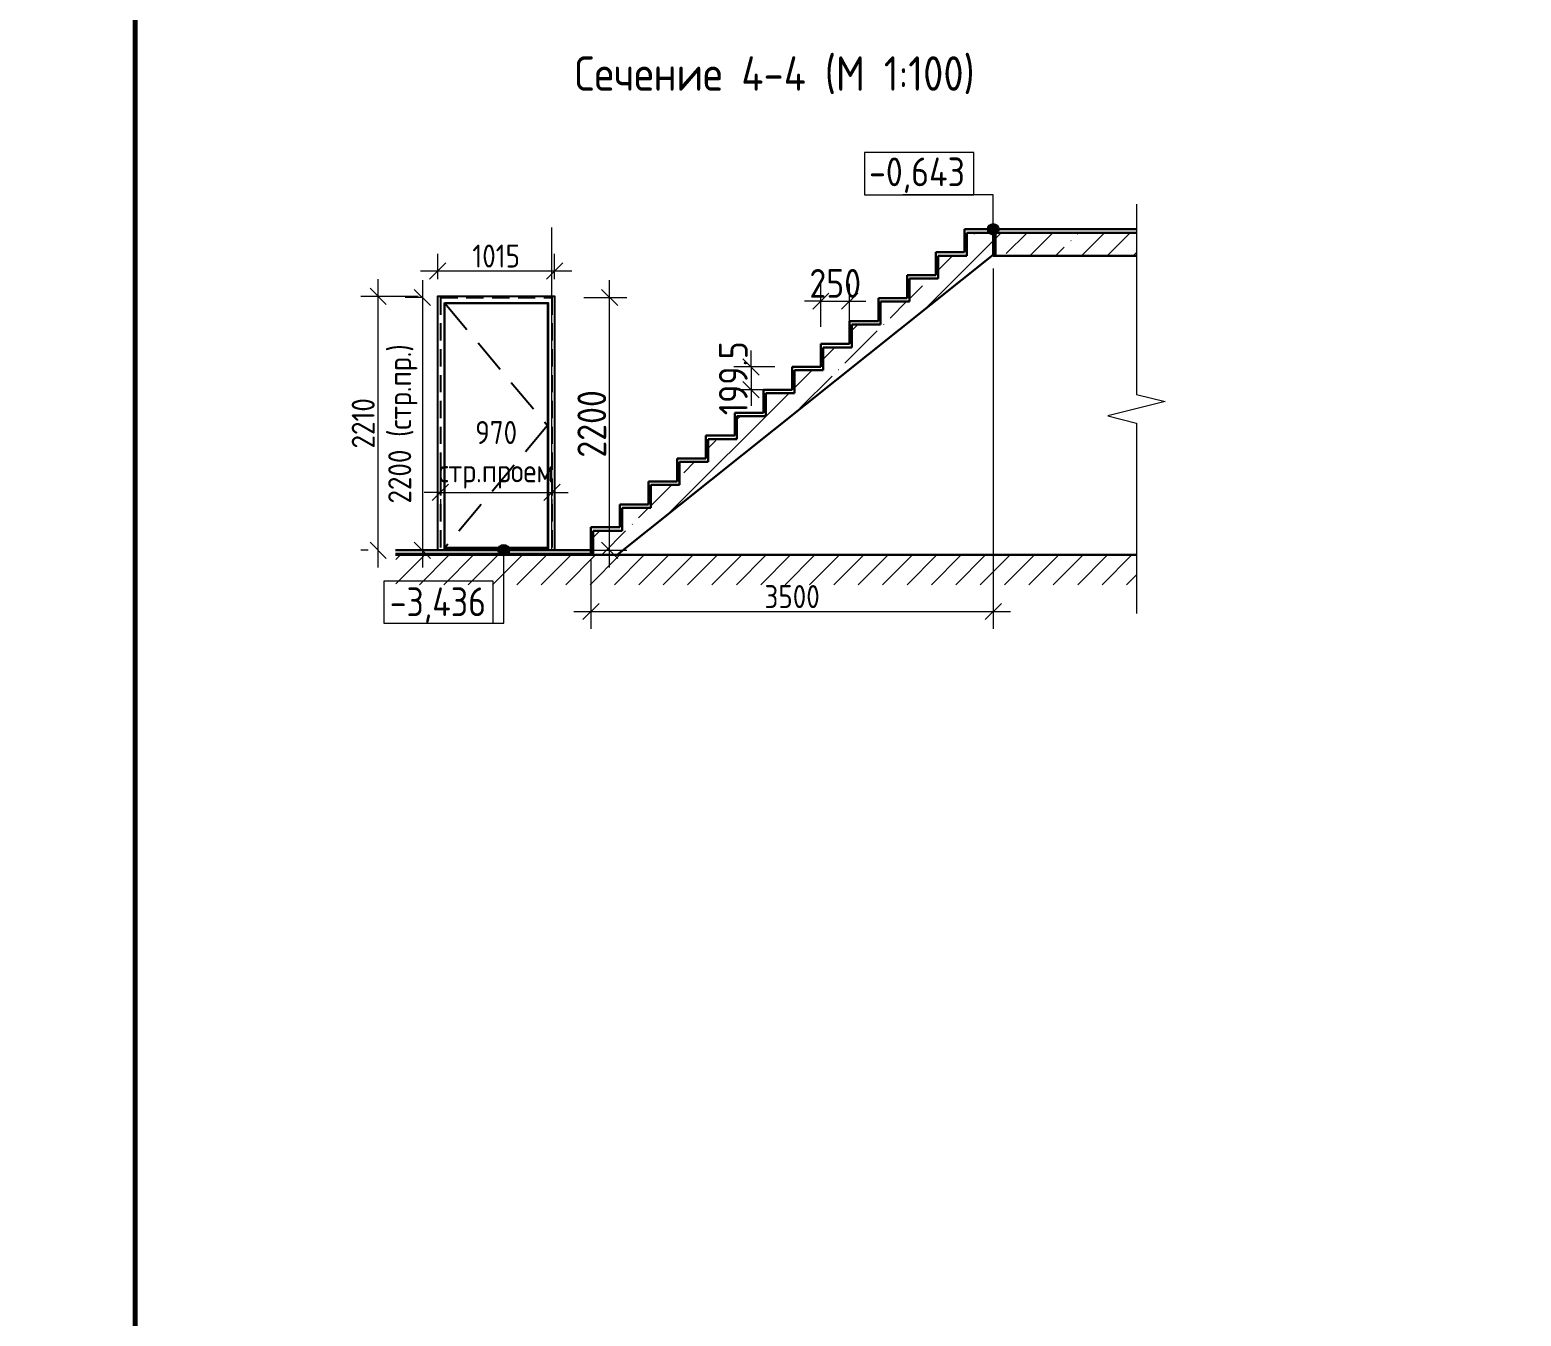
# Model space of a CAD drawing. Header units: millimetres. Extents: x 504091 to 2165846, y 135022 to 442887.
# Drawn here: x 1431075 to 1444051, y 256574 to 267770 of the extents above; entities that cross this region are included whole.
import ezdxf

# ---------------------------------------------------------------- set-up
doc = ezdxf.new("R2010")
doc.units = ezdxf.units.MM
doc.linetypes.add('IMPORT-ADSK_Штриховая_ш3 п1_5 _2_', pattern=[4.5, 3, -1.5])
doc.layers.get('Defpoints').update_dxf_attribs({"color": 255})
for name, color, linetype, lineweight in [('+АР_Вспомогательная', 7, 'Continuous', 9), ('A-ANNO-DIMS', 211, 'Continuous', 9), ('A-ANNO-NOTE', 131, 'Continuous', 20), ('A-DETL', 90, 'Continuous', 9), ('A-DETL-GENF', 92, 'Continuous', 18), ('A-FLOR', 192, 'Continuous', 18), ('A-FLOR-PATT', 8, 'Continuous', 40), ('G-ANNO-DIMS', 111, 'Continuous', 9), ('S-STRS', 31, 'Continuous', 9), ('Аннотация', 7, 'Continuous', 9), ('Размеры КР', 164, 'Continuous', 9)]:
    doc.layers.add(name, color=color, linetype=linetype, lineweight=lineweight)
doc.layers.add('ВСПОМОГАТЕЛЬНЫЙ', color=52, linetype='Continuous', lineweight=5, plot=False)
doc.styles.add('GOST Common', font='GOST_Common.ttf', dxfattribs={"width": 0.9, "height": 350})
doc.styles.add('GOST Common_1', font='GOST_Common.ttf', dxfattribs={"width": 0.9, "height": 250})
doc.styles.add('GOST Common_4', font='GOST_Common.ttf', dxfattribs={"width": 0.9, "height": 200})
doc.styles.add('GOST Common_6', font='GOST_Common.ttf', dxfattribs={"width": 0.9, "height": 200})
doc.dimstyles.new('ADSK_Основной_2_5_мм', dxfattribs={"dimscale": 304.8, "dimtxt": 251.428749, "dimasz": 0.463911, "dimexe": 0.492126, "dimexo": 0.492126, "dimgap": 0.098425, "dimtad": 1, "dimdec": 3, "dimrnd": 0.001, "dimdsep": 46, "dimtxsty": 'GOST Common_1', "dimblk1": 'OBLIQUE', "dimblk2": 'OBLIQUE', "dimsah": 1, "dimcen": 0.09, "dimdle": 0.492126, "dimazin": 2, "dimtfac": 1, "dimtdec": 4, "dimtix": 1, "dimtmove": 0, "dimatfit": 3, "dimfxl": 0, "dimtvp": 1, "dimtolj": 1, "dimtzin": 0, "dimlwd": 20, "dimlwe": 20, "dimarcsym": 0})
doc.dimstyles.new('ADSK_Основной_2_мм', dxfattribs={"dimscale": 304.8, "dimtxt": 201.142999, "dimasz": 0.463911, "dimexe": 0.492126, "dimexo": 0.492126, "dimgap": 0.098425, "dimtad": 1, "dimrnd": 0.01, "dimdsep": 46, "dimtxsty": 'GOST Common_4', "dimblk1": 'OBLIQUE', "dimblk2": 'OBLIQUE', "dimsah": 1, "dimcen": 0.09, "dimdle": 0.492126, "dimazin": 2, "dimtfac": 1, "dimtdec": 4, "dimtix": 1, "dimtmove": 0, "dimatfit": 3, "dimfxl": 0, "dimtvp": 1, "dimtolj": 1, "dimtzin": 0, "dimlwd": 20, "dimlwe": 20, "dimarcsym": 0})
pattern_1 = [(45, (1437437.84, 322734.72), (-224.5064, 224.5064), []), (45, (1437662.35, 322734.72), (-224.5064, 224.5064), [396.875, -79.375, 3.353, -76.022])]

# ---------------------------------------------------------------- blocks, each defined once
blk = doc.blocks.new('_Oblique')
at = {"color": 0, "linetype": 'ByBlock', "lineweight": -2}
blk.add_line((-0.5, -0.5), (0.5, 0.5), dxfattribs=at)
blk = doc.blocks.new('*D3211')
at = {"layer": 'A-ANNO-DIMS', "color": 0, "lineweight": 20, "transparency": 16777216}
for p, q in [((1436120, 263090), (1436120, 265590)), ((1435896, 265440), (1436270, 265440)), ((1435896, 263240), (1436270, 263240))]:
    blk.add_line(p, q, dxfattribs=at)
at = {"layer": 'Defpoints', "color": 0, "lineweight": 20, "transparency": 16777216}
for p in [(1435746, 265440), (1436120, 265440), (1435746, 263240)]:
    blk.add_point(p, dxfattribs=at)
at = {"layer": 'A-ANNO-DIMS', "color": 0, "lineweight": 20, "transparency": 16777216, "xscale": 141.4, "yscale": 141.4, "zscale": 141.4}
for p, rotation in [((1436120, 265440), 90), ((1436120, 263240), 270)]:
    blk.add_blockref('_Oblique', p, dxfattribs=dict(at, rotation=rotation))
at = {"layer": 'A-ANNO-DIMS', "color": 0, "lineweight": 20, "transparency": 16777216, "insert": (1435965, 264340), "char_height": 250, "width": 756.84, "attachment_point": 5, "rotation": 90, "style": 'GOST Common_1'}
blk.add_mtext('\\A1;2200', dxfattribs=at)
blk = doc.blocks.new('*D3215')
at = {"layer": 'A-ANNO-DIMS', "color": 0, "lineweight": 20, "transparency": 16777216}
for p, q in [((1434106, 263090), (1434106, 265600)), ((1434453, 265450), (1433956, 265450)), ((1434018, 263240), (1433956, 263240))]:
    blk.add_line(p, q, dxfattribs=at)
at = {"layer": 'Defpoints', "color": 0, "lineweight": 20, "transparency": 16777216}
for p in [(1434106, 265450), (1434603, 265450), (1434168, 263240)]:
    blk.add_point(p, dxfattribs=at)
at = {"layer": 'A-ANNO-DIMS', "color": 0, "lineweight": 20, "transparency": 16777216, "xscale": 141.4, "yscale": 141.4, "zscale": 141.4}
for p, rotation in [((1434106, 265450), 90), ((1434106, 263240), 270)]:
    blk.add_blockref('_Oblique', p, dxfattribs=dict(at, rotation=rotation))
at = {"layer": 'A-ANNO-DIMS', "color": 0, "transparency": 16777216, "insert": (1433976, 264345), "char_height": 200, "width": 605.47, "attachment_point": 5, "rotation": 90, "style": 'GOST Common_4'}
blk.add_mtext('\\A1;2210', dxfattribs=at)
blk = doc.blocks.new('*D3216')
at = {"layer": 'A-ANNO-DIMS', "color": 0, "lineweight": 20, "transparency": 16777216}
for p, q in [((1434648, 263744), (1434507, 263744)), ((1434648, 263744), (1435618, 263744)), ((1434648, 263686), (1434648, 263594)), ((1435618, 263744), (1435759, 263744)), ((1435618, 263686), (1435618, 263594))]:
    blk.add_line(p, q, dxfattribs=at)
at = {"layer": 'Defpoints', "color": 0, "lineweight": 20, "transparency": 16777216}
for p in [(1434648, 263836), (1435618, 263836), (1435618, 263744)]:
    blk.add_point(p, dxfattribs=at)
at = {"layer": 'A-ANNO-DIMS', "color": 0, "lineweight": 20, "transparency": 16777216, "xscale": 141.4, "yscale": 141.4, "zscale": 141.4}
blk.add_blockref('_Oblique', (1434648, 263744), dxfattribs=at)
at = {"layer": 'A-ANNO-DIMS', "color": 0, "lineweight": 20, "transparency": 16777216, "xscale": 141.4, "yscale": 141.4, "zscale": 141.4, "rotation": 180}
blk.add_blockref('_Oblique', (1435618, 263744), dxfattribs=at)
at = {"layer": 'A-ANNO-DIMS', "color": 0, "transparency": 16777216, "insert": (1435133, 264071), "char_height": 200, "width": 560.47, "attachment_point": 5, "style": 'GOST Common_6'}
blk.add_mtext('\\A1;970\\Pстр.проем', dxfattribs=at)
blk = doc.blocks.new('*D3218')
at = {"layer": 'A-ANNO-DIMS', "color": 0, "lineweight": 20, "transparency": 16777216}
for p, q in [((1434491, 265590), (1434491, 263090)), ((1434498, 265440), (1434341, 265440)), ((1434498, 263240), (1434341, 263240))]:
    blk.add_line(p, q, dxfattribs=at)
at = {"layer": 'Defpoints', "color": 0, "lineweight": 20, "transparency": 16777216}
for p in [(1434648, 265440), (1434491, 263240), (1434648, 263240)]:
    blk.add_point(p, dxfattribs=at)
at = {"layer": 'A-ANNO-DIMS', "color": 0, "lineweight": 20, "transparency": 16777216, "xscale": 141.4, "yscale": 141.4, "zscale": 141.4}
for p, rotation in [((1434491, 265440), 90), ((1434491, 263240), 270)]:
    blk.add_blockref('_Oblique', p, dxfattribs=dict(at, rotation=rotation))
at = {"layer": 'A-ANNO-DIMS', "color": 0, "transparency": 16777216, "insert": (1434321, 264340), "char_height": 200, "attachment_point": 5, "rotation": 90, "style": 'GOST Common_4'}
blk.add_mtext('\\A1;2200 (стр.пр.)', dxfattribs=at)
blk = doc.blocks.new('Высотные отметки - Рамка-12095-Разрез 1')
at = {"layer": 'A-ANNO-NOTE'}
for p, q in [((15397, 14), (15397, 514)), ((15397, 514), (16697, 514)), ((16697, 514), (16697, 14)), ((16697, 14), (15397, 14))]:
    blk.add_line(p, q, dxfattribs=at)
blk = doc.blocks.new('*D3219')
at = {"layer": 'A-ANNO-DIMS', "color": 0, "lineweight": 20, "transparency": 16777216}
for p, q in [((1437958, 265186), (1437958, 265558)), ((1438208, 265200), (1438208, 265558)), ((1437958, 265408), (1437817, 265408)), ((1437958, 265408), (1438208, 265408)), ((1438208, 265408), (1438349, 265408))]:
    blk.add_line(p, q, dxfattribs=at)
at = {"layer": 'Defpoints', "color": 0, "lineweight": 20, "transparency": 16777216}
for p in [(1438208, 265408), (1437958, 265036), (1438208, 265050)]:
    blk.add_point(p, dxfattribs=at)
at = {"layer": 'A-ANNO-DIMS', "color": 0, "lineweight": 20, "transparency": 16777216, "xscale": 141.4, "yscale": 141.4, "zscale": 141.4}
blk.add_blockref('_Oblique', (1437958, 265408), dxfattribs=at)
at = {"layer": 'A-ANNO-DIMS', "color": 0, "lineweight": 20, "transparency": 16777216, "xscale": 141.4, "yscale": 141.4, "zscale": 141.4, "rotation": 180}
blk.add_blockref('_Oblique', (1438208, 265408), dxfattribs=at)
at = {"layer": 'A-ANNO-DIMS', "color": 0, "lineweight": 20, "transparency": 16777216, "insert": (1438083, 265563), "char_height": 250, "attachment_point": 5, "style": 'GOST Common_1'}
blk.add_mtext('\\A1;250', dxfattribs=at)
blk = doc.blocks.new('*D3220')
at = {"layer": 'A-ANNO-DIMS', "color": 0, "lineweight": 20, "transparency": 16777216}
for p, q in [((1437351, 264836), (1437351, 264978)), ((1437558, 264836), (1437201, 264836)), ((1437351, 264836), (1437351, 264637)), ((1437558, 264637), (1437201, 264637)), ((1437351, 264637), (1437351, 264496))]:
    blk.add_line(p, q, dxfattribs=at)
at = {"layer": 'Defpoints', "color": 0, "lineweight": 20, "transparency": 16777216}
for p in [(1437708, 264836), (1437351, 264637), (1437708, 264637)]:
    blk.add_point(p, dxfattribs=at)
at = {"layer": 'A-ANNO-DIMS', "color": 0, "lineweight": 20, "transparency": 16777216, "xscale": 141.4, "yscale": 141.4, "zscale": 141.4}
for p, rotation in [((1437351, 264836), 270), ((1437351, 264637), 90)]:
    blk.add_blockref('_Oblique', p, dxfattribs=dict(at, rotation=rotation))
at = {"layer": 'A-ANNO-DIMS', "color": 0, "lineweight": 20, "transparency": 16777216, "insert": (1437196, 264737), "char_height": 250, "attachment_point": 5, "rotation": 90, "style": 'GOST Common_1'}
blk.add_mtext('\\A1;199.5', dxfattribs=at)
blk = doc.blocks.new('*D3221')
at = {"layer": 'A-ANNO-DIMS', "color": 0, "lineweight": 20, "transparency": 16777216}
for p, q in [((1434625, 265600), (1434625, 265821)), ((1435641, 265600), (1435641, 265821)), ((1434475, 265671), (1435791, 265671))]:
    blk.add_line(p, q, dxfattribs=at)
at = {"layer": 'Defpoints', "color": 0, "lineweight": 20, "transparency": 16777216}
for p in [(1435641, 265671), (1434625, 265450), (1435641, 265450)]:
    blk.add_point(p, dxfattribs=at)
at = {"layer": 'A-ANNO-DIMS', "color": 0, "lineweight": 20, "transparency": 16777216, "xscale": 141.4, "yscale": 141.4, "zscale": 141.4, "rotation": 180}
blk.add_blockref('_Oblique', (1434625, 265671), dxfattribs=at)
at = {"layer": 'A-ANNO-DIMS', "color": 0, "lineweight": 20, "transparency": 16777216, "xscale": 141.4, "yscale": 141.4, "zscale": 141.4}
blk.add_blockref('_Oblique', (1435641, 265671), dxfattribs=at)
at = {"layer": 'A-ANNO-DIMS', "color": 0, "transparency": 16777216, "insert": (1435133, 265801), "char_height": 200, "attachment_point": 5, "style": 'GOST Common_4'}
blk.add_mtext('\\A1;1015', dxfattribs=at)
blk = doc.blocks.new('*D3222')
at = {"layer": 'A-ANNO-DIMS', "color": 0, "lineweight": 20, "transparency": 16777216}
for p, q in [((1439458, 265692), (1439458, 262557)), ((1435958, 263157), (1435958, 262557)), ((1435808, 262707), (1439608, 262707))]:
    blk.add_line(p, q, dxfattribs=at)
at = {"layer": 'Defpoints', "color": 0, "lineweight": 20, "transparency": 16777216}
for p in [(1439458, 265842), (1435958, 263307), (1439458, 262707)]:
    blk.add_point(p, dxfattribs=at)
at = {"layer": 'A-ANNO-DIMS', "color": 0, "lineweight": 20, "transparency": 16777216, "xscale": 141.4, "yscale": 141.4, "zscale": 141.4, "rotation": 180}
blk.add_blockref('_Oblique', (1435958, 262707), dxfattribs=at)
at = {"layer": 'A-ANNO-DIMS', "color": 0, "lineweight": 20, "transparency": 16777216, "xscale": 141.4, "yscale": 141.4, "zscale": 141.4}
blk.add_blockref('_Oblique', (1439458, 262707), dxfattribs=at)
at = {"layer": 'A-ANNO-DIMS', "color": 0, "transparency": 16777216, "insert": (1437708, 262837), "char_height": 200, "attachment_point": 5, "style": 'GOST Common_4'}
blk.add_mtext('\\A1;3500', dxfattribs=at)

msp = doc.modelspace()

# ---------------------------------------------------------------- hatches: boundary and pattern name
at = {"layer": 'A-DETL-GENF', "lineweight": 9, "true_color": 0x000000}
h = msp.add_hatch(dxfattribs=at)
h.set_pattern_fill('FP2_4', color=18, style=0, pattern_type=2)
h.set_pattern_definition([(45, (1437437.84, 322764.72), (-106.066, 106.066), [])])
h.paths.add_polyline_path([(1434843.0952, 262940.4411), (1440700.8033, 262940.4411), (1440700.8033, 263200.4411), (1434259.3228, 263200.4411), (1434259.3228, 262940.4411), (1434513.1306, 262940.4411)])
at = {"layer": 'A-FLOR-PATT', "lineweight": 9, "true_color": 0x000000}
h = msp.add_hatch(dxfattribs=at)
h.set_pattern_fill('FP2_3', color=18, style=0, pattern_type=2)
h.set_pattern_definition(pattern_1)
h.paths.add_polyline_path([(1439477.6758, 265803.4411), (1440700.8033, 265803.4411), (1440700.8033, 266003.4411), (1439477.6758, 266003.4411)])
at = {"layer": 'G-ANNO-DIMS', "true_color": 0x000000}
h = msp.add_hatch(color=18, dxfattribs=at)
edge = h.paths.add_edge_path()
edge.add_arc((1439458.028, 266033.4411), 50, 0, 360)
h = msp.add_hatch(color=18, dxfattribs=at)
edge = h.paths.add_edge_path()
edge.add_arc((1435198.6423, 263240.4411), 50, 0, 360)
at = {"layer": 'S-STRS', "true_color": 0x000000}
h = msp.add_hatch(dxfattribs=at)
h.set_pattern_fill('FP2_3', color=18, style=0, pattern_type=2)
h.set_pattern_definition(pattern_1)
h.paths.add_polyline_path([(1435978.028, 263210.4411), (1436198.5123, 263210.4411), (1439458.028, 265811.5347), (1439458.028, 266003.4411), (1439228.028, 266003.4411), (1439228.028, 265803.9411), (1438978.028, 265803.9411), (1438978.028, 265604.4411), (1438728.028, 265604.4411), (1438728.028, 265404.9411), (1438478.028, 265404.9411), (1438478.028, 265205.4411), (1438228.028, 265205.4411), (1438228.028, 265005.9411), (1437978.028, 265005.9411), (1437978.028, 264806.4411), (1437728.028, 264806.4411), (1437728.028, 264606.9411), (1437478.028, 264606.9411), (1437478.028, 264407.4411), (1437228.028, 264407.4411), (1437228.028, 264207.9411), (1436978.028, 264207.9411), (1436978.028, 264008.4411), (1436728.028, 264008.4411), (1436728.028, 263808.9411), (1436478.028, 263808.9411), (1436478.028, 263609.4411), (1436228.028, 263609.4411), (1436228.028, 263409.9411), (1435978.028, 263409.9411)])

# ---------------------------------------------------------------- linework, layer by layer
at = {"layer": '+АР_Вспомогательная', "color": 7, "linetype": 'Continuous', "ltscale": 50}
msp.add_lwpolyline([(1440703.6056, 266251.3382), (1440703.6056, 264596.5973), (1440953.6056, 264534.0973), (1440453.6056, 264409.0973), (1440703.6056, 264346.5973), (1440703.6056, 262688.9196)], dxfattribs=at)
at = {"linetype": 'IMPORT-ADSK_Штриховая_ш3 п1_5 _2_', "ltscale": 50}
for p, q in [((1434648.028, 265440.446), (1434648.028, 263240.4411)), ((1434648.028, 265440.446), (1435618.028, 265440.446)), ((1435618.028, 265440.446), (1435618.028, 263240.4411))]:
    msp.add_line(p, q, dxfattribs=at)
for points in [[(1435640.629, 263240.4411), (1434625.4269, 263240.4411), (1434625.4269, 265450.446), (1435640.629, 265450.446)], [(1434682.0578, 265393.8151), (1435583.9981, 265393.8151), (1435583.9981, 263240.4411), (1434682.0578, 263240.4411)], [(1435580.2227, 263261.5833), (1434685.8332, 263261.5833), (1434685.8332, 265390.7948), (1435580.2227, 265390.7948)], [(1434682.0578, 263254.0325), (1435583.9981, 263254.0325), (1435583.9981, 263240.4411), (1434682.0578, 263240.4411)]]:
    msp.add_lwpolyline(points, close=True)
at = {"linetype": 'IMPORT-ADSK_Штриховая_ш3 п1_5 _2_', "ltscale": 100}
msp.add_lwpolyline([(1434685.8332, 265390.7948), (1435580.2227, 264326.1891), (1434685.8332, 263261.5833)], dxfattribs=at)
at = {"layer": 'A-DETL', "color": 18, "lineweight": 30, "true_color": 0x000000}
for p, q in [((1439458.028, 266033.4411), (1439208.028, 266033.4411)), ((1439208.028, 266033.4411), (1439208.028, 265833.9411)), ((1439478.028, 266003.4411), (1439228.028, 266003.4411)), ((1439228.028, 266003.4411), (1439228.028, 265803.9411)), ((1436185.9143, 263200.4411), (1439458.028, 265811.5347)), ((1439208.028, 265833.9411), (1438958.028, 265833.9411)), ((1438958.028, 265833.9411), (1438958.028, 265634.4411)), ((1439228.028, 265803.9411), (1438978.028, 265803.9411)), ((1438978.028, 265803.9411), (1438978.028, 265604.4411)), ((1438958.028, 265634.4411), (1438708.028, 265634.4411)), ((1438708.028, 265634.4411), (1438708.028, 265434.9411)), ((1438978.028, 265604.4411), (1438728.028, 265604.4411)), ((1438728.028, 265604.4411), (1438728.028, 265404.9411)), ((1438708.028, 265434.9411), (1438458.028, 265434.9411)), ((1438458.028, 265434.9411), (1438458.028, 265235.4411)), ((1438728.028, 265404.9411), (1438478.028, 265404.9411)), ((1438478.028, 265404.9411), (1438478.028, 265205.4411)), ((1438458.028, 265235.4411), (1438208.028, 265235.4411)), ((1438208.028, 265235.4411), (1438208.028, 265035.9411)), ((1438478.028, 265205.4411), (1438228.028, 265205.4411)), ((1438228.028, 265205.4411), (1438228.028, 265005.9411)), ((1438208.028, 265035.9411), (1437958.028, 265035.9411)), ((1437958.028, 265035.9411), (1437958.028, 264836.4411)), ((1438228.028, 265005.9411), (1437978.028, 265005.9411)), ((1437978.028, 265005.9411), (1437978.028, 264806.4411)), ((1437958.028, 264836.4411), (1437708.028, 264836.4411)), ((1437708.028, 264836.4411), (1437708.028, 264636.9411)), ((1437978.028, 264806.4411), (1437728.028, 264806.4411)), ((1437728.028, 264806.4411), (1437728.028, 264606.9411)), ((1437708.028, 264636.9411), (1437458.028, 264636.9411)), ((1437458.028, 264636.9411), (1437458.028, 264437.4411)), ((1437728.028, 264606.9411), (1437478.028, 264606.9411)), ((1437478.028, 264606.9411), (1437478.028, 264407.4411)), ((1437458.028, 264437.4411), (1437208.028, 264437.4411)), ((1437208.028, 264437.4411), (1437208.028, 264237.9411)), ((1437478.028, 264407.4411), (1437228.028, 264407.4411)), ((1437228.028, 264407.4411), (1437228.028, 264207.9411)), ((1437208.028, 264237.9411), (1436958.028, 264237.9411)), ((1436958.028, 264237.9411), (1436958.028, 264038.4411)), ((1437228.028, 264207.9411), (1436978.028, 264207.9411)), ((1436978.028, 264207.9411), (1436978.028, 264008.4411)), ((1436958.028, 264038.4411), (1436708.028, 264038.4411)), ((1436708.028, 264038.4411), (1436708.028, 263838.9411)), ((1436978.028, 264008.4411), (1436728.028, 264008.4411)), ((1436728.028, 264008.4411), (1436728.028, 263808.9411)), ((1436708.028, 263838.9411), (1436458.028, 263838.9411)), ((1436458.028, 263838.9411), (1436458.028, 263639.4411)), ((1436728.028, 263808.9411), (1436478.028, 263808.9411)), ((1436478.028, 263808.9411), (1436478.028, 263609.4411)), ((1436458.028, 263639.4411), (1436208.028, 263639.4411)), ((1436208.028, 263639.4411), (1436208.028, 263439.9411)), ((1436478.028, 263609.4411), (1436228.028, 263609.4411)), ((1436228.028, 263609.4411), (1436228.028, 263409.9411)), ((1436208.028, 263439.9411), (1435958.028, 263439.9411)), ((1435958.028, 263439.9411), (1435958.028, 263200.4411)), ((1436228.028, 263409.9411), (1435978.028, 263409.9411)), ((1435978.028, 263409.9411), (1435978.028, 263200.4411)), ((1435958.028, 263210.4411), (1434256.4197, 263210.4411)), ((1440701.2897, 263200.4411), (1434256.5448, 263200.4411)), ((1434257.9135, 263240.4411), (1435958.028, 263240.4411))]:
    msp.add_line(p, q, dxfattribs=at)
at = {"layer": 'A-FLOR', "color": 18, "lineweight": 30, "true_color": 0x000000}
for p, q in [((1439458.1184, 266033.4411), (1439458.1184, 265803.4411)), ((1439458.1184, 266033.4411), (1439477.6758, 266033.4411)), ((1440700.8033, 266033.4411), (1439477.6758, 266033.4411)), ((1439477.6758, 266033.4411), (1439477.6758, 265803.4411)), ((1440700.8033, 266003.4411), (1439477.6758, 266003.4411)), ((1439478.7991, 265803.4411), (1439458.1184, 265803.4411)), ((1439478.7991, 265803.4411), (1440701.9266, 265803.4411))]:
    msp.add_line(p, q, dxfattribs=at)
at = {"layer": 'G-ANNO-DIMS', "color": 18, "lineweight": 20, "true_color": 0x000000}
for p, q in [((1439458.028, 266334.8772), (1438671.6107, 266334.8772)), ((1439458.028, 266033.4411), (1439458.028, 266334.8772)), ((1435198.6423, 262604.31), (1435198.6423, 263224.5753)), ((1434486.0567, 262604.31), (1435198.6423, 262604.31))]:
    msp.add_line(p, q, dxfattribs=at)
at = {"layer": 'G-ANNO-DIMS', "color": 18, "true_color": 0x000000}
for centre in [(1439458.028, 266033.4411), (1435198.6423, 263240.4411)]:
    msp.add_circle(centre, 50, dxfattribs=at)
at = {"layer": 'S-STRS', "color": 18, "lineweight": 18, "true_color": 0x000000}
msp.add_line((1439458.028, 265841.5347), (1439458.028, 266033.4411), dxfattribs=at)
at = {"layer": 'ВСПОМОГАТЕЛЬНЫЙ', "color": 6}
msp.add_line((1435618.028, 263240.4411), (1435618.028, 266050.2551), dxfattribs=at)
at = {"layer": 'Размеры КР', "color": 1, "lineweight": 60}
for points in [[(1431990.7003, 282473.5457), (1480135.0213, 282473.5457), (1480135.0213, 202751.1477), (1431990.7003, 202751.1477)], [(1383846.3793, 280704.3093), (1431990.7003, 280704.3093), (1431990.7003, 197078.5059), (1383846.3793, 197078.5059)]]:
    msp.add_lwpolyline(points, close=True, dxfattribs=at)

# ---------------------------------------------------------------- block references
at = {"layer": 'G-ANNO-DIMS', "color": 18, "lineweight": 20, "true_color": 0x000000, "extrusion": (0, 0, -1), "xscale": 0.7331441328871225, "yscale": 0.7331441328871225, "zscale": 0.7331441328871225}
for p in [(-1450578.4384, 266324.6552), (-1446395.7808, 262594.0879)]:
    msp.add_blockref('Высотные отметки - Рамка-12095-Разрез 1', p, dxfattribs=at)

# ---------------------------------------------------------------- texts
at = {"layer": 'G-ANNO-DIMS', "color": 18, "lineweight": 20, "true_color": 0x000000, "char_height": 250, "width": 1055.976244, "attachment_point": 1, "line_spacing_factor": 1.022761, "style": 'GOST Common'}
for s, insert in [('-0,643', (1438377.4079, 266658.622)), ('-3,436', (1434206.5845, 262916.5754))]:
    msp.add_mtext(s, dxfattribs=dict(at, insert=insert))
at = {"layer": 'Аннотация', "lineweight": 9, "insert": (1435816.0756, 267539.2932), "char_height": 300, "attachment_point": 1, "line_spacing_factor": 1.022766, "style": 'GOST Common_6'}
msp.add_mtext_dynamic_manual_height_columns('Сечение 4-4 (М 1:100)', width=26195.080764, gutter_width=2500, heights=[5988.9934], dxfattribs=at)

# ---------------------------------------------------------------- dimensions: what is measured, and where the dimension line sits
at = {"layer": 'A-ANNO-DIMS', "color": 18, "true_color": 0x000000}
for base, p1, p2, text, override, picture, middle in [((1435640.629, 265671.3597), (1434625.4269, 265450.446), (1435640.629, 265450.446), '1015', {"dimpost": '<>', "dimfxl": 2228.03778}, '*D3221', (1435133.028, 265801.3597)), ((1435618.028, 263744.2845), (1434648.028, 263836.2084), (1435618.028, 263836.2084), '970\\Pстр.проем', {"dimpost": '<>', "dimtxsty": 'GOST Common_6', "dimfxl": 1233}, '*D3216', (1435133.028, 264070.9511))]:
    dim = msp.add_linear_dim(base=base, p1=p1, p2=p2, text=text, dimstyle='ADSK_Основной_2_мм', override=override, dxfattribs=at)
    dim.commit()
    dim.dimension.update_dxf_attribs({"geometry": picture, "text_midpoint": middle})
dim = msp.add_linear_dim(base=(1439458.028, 262707.0732), p1=(1435958.028, 263306.7311), p2=(1439458.028, 265841.5347), dimstyle='ADSK_Основной_2_мм', override={"dimpost": '<>', "dimfxl": 2228.03778}, dxfattribs=at)
dim.commit()
dim.dimension.update_dxf_attribs({"geometry": '*D3222', "text_midpoint": (1437708.028, 262837.0732)})
at = {"layer": 'A-ANNO-DIMS', "color": 18, "lineweight": 20, "true_color": 0x000000}
dim = msp.add_linear_dim(base=(1438208.028, 265407.9297), p1=(1437958.028, 265035.9411), p2=(1438208.028, 265049.8573), dimstyle='ADSK_Основной_2_5_мм', override={"dimpost": '<>', "dimfxl": 2200}, dxfattribs=at)
dim.commit()
dim.dimension.update_dxf_attribs({"geometry": '*D3219', "text_midpoint": (1438083.028, 265562.9297)})
at = {"layer": 'A-ANNO-DIMS', "color": 18, "true_color": 0x000000}
dim = msp.add_linear_dim(base=(1434105.7194, 265450.446), p1=(1434168.1258, 263240.4411), p2=(1434602.8259, 265450.446), angle=90, dimstyle='ADSK_Основной_2_мм', override={"dimpost": '<>', "dimfxl": 2228.03778}, dxfattribs=at)
dim.commit()
dim.dimension.update_dxf_attribs({"geometry": '*D3215', "text_midpoint": (1433975.7194, 264345.4436)})
dim = msp.add_linear_dim(base=(1434490.6142, 263240.4411), p1=(1434648.028, 265440.446), p2=(1434648.028, 263240.4411), angle=90, text='2200 (стр.пр.)', dimstyle='ADSK_Основной_2_мм', override={"dimpost": '<>', "dimfxl": 2228.03778}, dxfattribs=at)
dim.commit()
dim.dimension.update_dxf_attribs({"geometry": '*D3218', "text_midpoint": (1434320.6142, 264340.4436)})
at = {"layer": 'A-ANNO-DIMS', "color": 18, "lineweight": 20, "true_color": 0x000000}
for base, p1, p2, picture, middle in [((1436119.8604, 265440.4411), (1435746.1306, 263240.4411), (1435746.1306, 265440.4411), '*D3211', (1435964.8604, 264340.4411)), ((1437351.4183, 264636.9411), (1437708.028, 264836.4411), (1437708.028, 264636.9411), '*D3220', (1437196.4183, 264736.6911))]:
    dim = msp.add_linear_dim(base=base, p1=p1, p2=p2, angle=90, dimstyle='ADSK_Основной_2_5_мм', override={"dimpost": '<>', "dimfxl": 2200}, dxfattribs=at)
    dim.commit()
    dim.dimension.update_dxf_attribs({"geometry": picture, "text_midpoint": middle})

doc.saveas('drawing.dxf')
